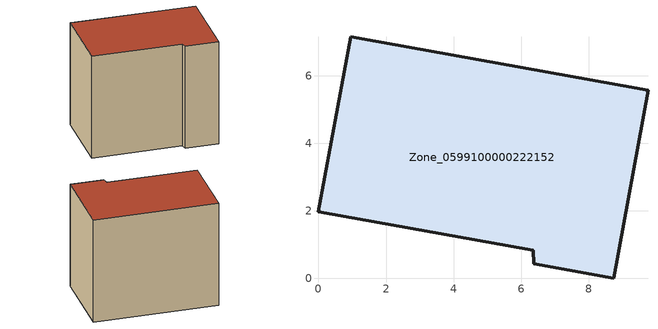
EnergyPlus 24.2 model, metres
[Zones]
Zone_0599100000222152
 floor ground (C_G): 9.76,5.57 8.74,0 6.38,0.43 6.36,0.84 0,1.98 0.95,7.16 z0
 wall outside (C_F): 8.74,0 9.76,5.57 0.95,7.16 0,1.98 6.36,0.84 6.38,0.43 8.74,0 z0:7.8
 roof outside (C_R): 6.38,0.43 8.74,0 9.76,5.57 0.95,7.16 0,1.98 6.36,0.84 z7.8
[BUILDING]
Pand.0599100000222152: North Axis=0; Terrain=City; Loads Convergence Tolerance Value=0.04; Temperature Convergence Tolerance Value=0.4; Solar Distribution=FullExterior; Maximum Number of Warmup Days=25; Minimum Number of Warmup Days=1
[Site:Location]
Rotterdam.The.Hague.AP_ZH_NLD Design_Conditions: Latitude=51.96; Longitude=4.45; Time Zone=1; Elevation=-4.5
[SITE:GROUNDTEMPERATURE:BUILDINGSURFACE]
18, 18, 18, 18, 18, 18, 18, 18, 18, 18, 18, 18
[MATERIAL] Thermal Absorptance=0.9; Solar Absorptance=0.7; Visible Absorptance=0.7
Name | Roughness | Thickness | Conductivity | Density | Specific Heat
G.TI.1975-1991 | MediumSmooth | 0.15 | 0.288461 | 540 | 1210
F.TI.1975-1991 | Rough | 0.3 | 0.230769 | 1920 | 840
R.TI.1975-1991 | MediumRough | 0.2 | 0.153846 | 1500 | 1000
[CONSTRUCTION]
C_G: G.TI.1975-1991
C_F: F.TI.1975-1991
C_R: R.TI.1975-1991
[ZONE]
Zone_0599100000222152: Type=1; Multiplier=1; Ceiling Height=Autocalculate; Volume=Autocalculate; Floor Area=autocalculate; Part of Total Floor Area=Yes
[ZONEINFILTRATION:DESIGNFLOWRATE]
Infil_Zone_0599100000222152: Zone or ZoneList or Space or SpaceList=Zone_0599100000222152; Schedule=AlwaysOn; Design Flow Rate Calculation Method=Flow/Area; Flow Rate per Floor Area=0.003; Constant Term Coefficient=1; Temperature Term Coefficient=0; Velocity Term Coefficient=0; Velocity Squared Term Coefficient=0
[HVACTEMPLATE:ZONE:IDEALLOADSAIRSYSTEM]
Zone_0599100000222152: Maximum Heating Supply Air Temperature=50; Minimum Cooling Supply Air Temperature=13; Maximum Heating Supply Air Humidity Ratio=0.0156; Minimum Cooling Supply Air Humidity Ratio=0.0077; Heating Limit=NoLimit; Cooling Limit=NoLimit; Dehumidification Control Type=ConstantSensibleHeatRatio; Cooling Sensible Heat Ratio=0.7; Dehumidification Setpoint=60; Humidification Control Type=None; Humidification Setpoint=30; Outdoor Air Method=None; Outdoor Air Flow Rate per Person=0.00944; Outdoor Air Flow Rate per Zone Floor Area=0; Outdoor Air Flow Rate per Zone=0; Demand Controlled Ventilation Type=None; Outdoor Air Economizer Type=NoEconomizer; Heat Recovery Type=None; Sensible Heat Recovery Effectiveness=0.7; Latent Heat Recovery Effectiveness=0.65
[ZONECONTROL:THERMOSTAT]
ThermostatControl_Zone_0599100000222152: Zone or ZoneList=Zone_0599100000222152; Control Type Schedule=DualSetpointControlType; Control 1=Thermostat_Zone_0599100000222152; Temperature Difference Between Cutout And Setpoint=0
[THERMOSTATSETPOINT:DUALSETPOINT]
Thermostat_Zone_0599100000222152: Heating Setpoint Temperature Schedule=HeatingSetpoint_Zone_0599100000222152; Cooling Setpoint Temperature Schedule=CoolingSetpoint_Zone_0599100000222152
[SCHEDULE:COMPACT]
HeatingSetpoint_Zone_0599100000222152: Through: 12/31, For: AllDays, Until: 24:00, 21
CoolingSetpoint_Zone_0599100000222152: Through: 12/31, For: AllDays, Until: 24:00, 24
DualSetpointControlType: Through: 12/31, For: AllDays, Until: 24:00, 4
AlwaysOn: Through: 12/31, For: AllDays, Until: 24:00, 1
